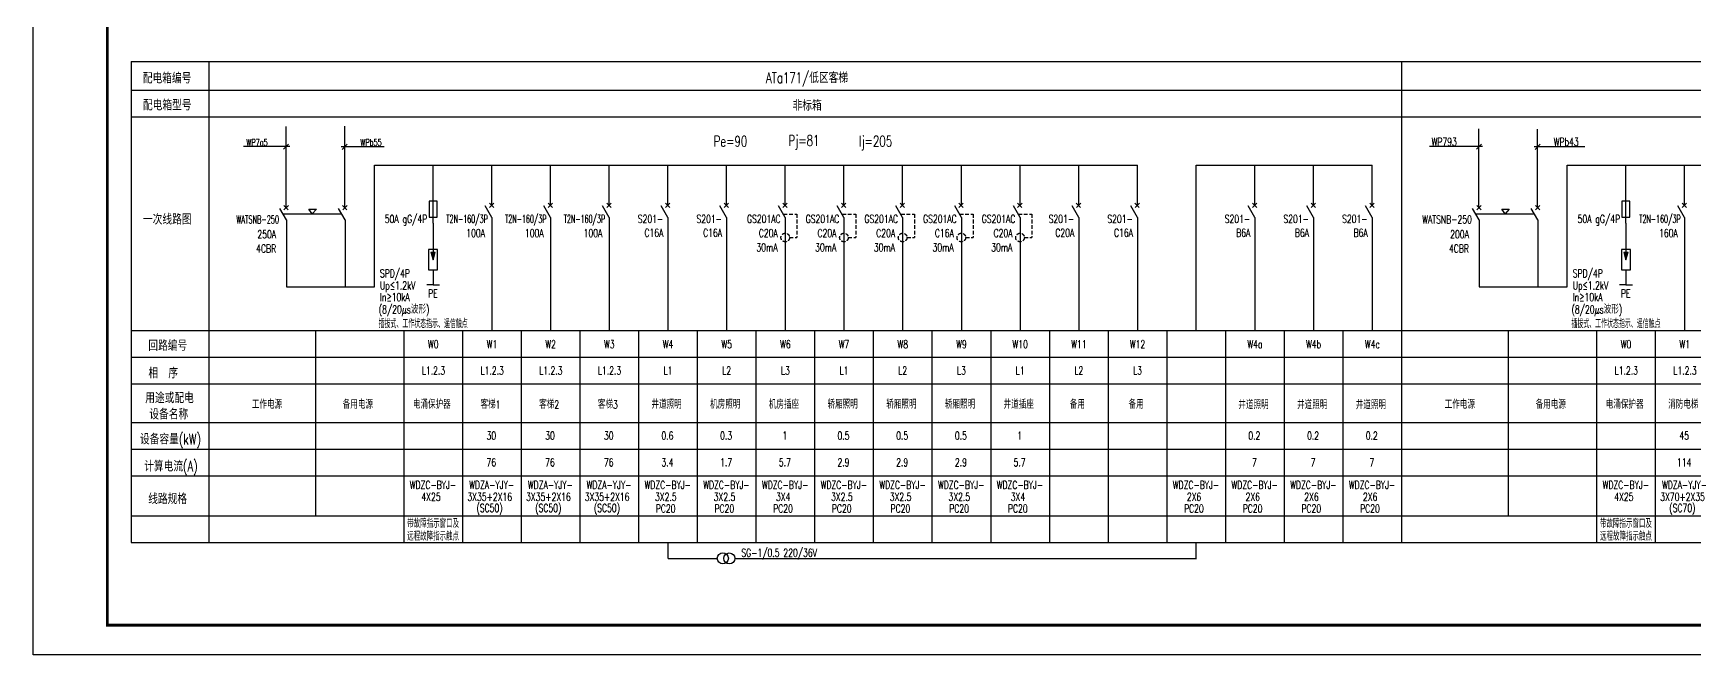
# Model space of a CAD drawing. Extents: x 1980812 to 2226895, y -554123 to 281606.
# Drawn here: x 2124323 to 2180374, y 222206 to 243156 of the extents above; entities that cross this region are included whole.
import ezdxf
from ezdxf.enums import TextEntityAlignment as Align

# ---------------------------------------------------------------- set-up
doc = ezdxf.new("R2010")
doc.units = 0
doc.header["$LTSCALE"] = 1000
doc.header["$MEASUREMENT"] = 0
doc.linetypes.add('DXXX', pattern=[4.5, 3, -1.5])
doc.linetypes.add('HIDDEN', pattern=[0.375, 0.25, -0.125])
for name, color, linetype in [('1', 1, 'Continuous'), ('2', 2, 'Continuous'), ('7', 7, 'Continuous'), ('DQ1', 1, 'Continuous'), ('DQ2', 2, 'Continuous'), ('DQ7', 7, 'Continuous'), ('TK', 1, 'Continuous')]:
    doc.layers.add(name, color=color, linetype=linetype)
doc.styles.add('D8', font='txtw.shx', dxfattribs={"width": 0.7, "bigfont": 'hztxtw.shx'})

# ---------------------------------------------------------------- blocks, each defined once
blk = doc.blocks.new('BLQ')
at = {"layer": '1'}
blk.add_hatch(color=256, dxfattribs=at).paths.add_polyline_path([(0.8, -1), (-0.8, -1), (0, -3.88)])
for p, q in [((-0.8, -1), (0.8, -1)), ((-0.8, -1), (0, -3.88)), ((0, -3.88), (0.8, -1))]:
    blk.add_line(p, q, dxfattribs=at)
blk.add_lwpolyline([(-1.67, -7.58), (1.67, -7.58), (1.67, 0), (-1.67, 0)], close=True, dxfattribs=at)
at = {"layer": '2'}
for p, q in [((0, -7.58), (0, -13.31)), ((0, -13.31), (-2.41, -13.31)), ((0, -13.31), (2.41, -13.31))]:
    blk.add_line(p, q, dxfattribs=at)
blk = doc.blocks.new('RD')
at = {"layer": '1', "color": 1}
blk.add_lwpolyline([(-150, 0), (-150, -600), (150, -600), (150, 0)], close=True, dxfattribs=at)
blk = doc.blocks.new('A$C017D60FC')
at = {"layer": '1'}
for centre in [(122, 265), (122, 122)]:
    blk.add_circle(centre, 122, dxfattribs=at)
blk = doc.blocks.new('tu kuang A1 A')
at = {"layer": 'TK'}
blk.add_lwpolyline([(0, 59400), (84100, 59400), (84100, 0), (0, 0)], close=True, dxfattribs=at)
at = {"layer": 'TK', "const_width": 100}
blk.add_lwpolyline([(83100, 1000), (83100, 58400), (2500, 58400), (2500, 1000)], close=True, dxfattribs=at)

msp = doc.modelspace()

# ---------------------------------------------------------------- linework, layer by layer
at = {"layer": '2'}
for p, q in [((2137812.5, 236756.4), (2137812.5, 238705.1)), ((2178052.4, 236756.4), (2178052.4, 238705.1)), ((2137812.5, 236756.4), (2137812.5, 235778.3)), ((2178052.4, 236756.4), (2178052.4, 235778.3))]:
    msp.add_line(p, q, dxfattribs=at)
at = {"layer": 'DQ1'}
for p, q in [((2127622.8, 242208.8), (2127622.8, 225991.9)), ((2127622.8, 242208.7), (2130242.7, 242208.7)), ((2130242.7, 242208.7), (2170482.5, 242208.7)), ((2170482.5, 242208.7), (2198842.4, 242208.7)), ((2132862.5, 236863.1), (2132637.5, 237252.8)), ((2132780.4, 237349.3), (2132926, 237201.5)), ((2132781.7, 237205.1), (2132929.5, 237350.6)), ((2134842.5, 236863.1), (2134617.5, 237252.8)), ((2134760.4, 237349.3), (2134906, 237201.5)), ((2134761.7, 237205.1), (2134909.5, 237350.6)), ((2139792.5, 236944), (2139567.5, 237333.7)), ((2139710.4, 237430.3), (2139856, 237282.5)), ((2139711.7, 237286), (2139859.5, 237431.5)), ((2141772.5, 236944), (2141547.5, 237333.7)), ((2141690.4, 237430.3), (2141836, 237282.5)), ((2141691.7, 237286), (2141839.5, 237431.5)), ((2143752.5, 236944), (2143527.5, 237333.7)), ((2143670.4, 237430.3), (2143816, 237282.5)), ((2143671.7, 237286), (2143819.5, 237431.5)), ((2145732.5, 236944), (2145507.5, 237333.7)), ((2145650.4, 237430.3), (2145796, 237282.5)), ((2145651.7, 237286), (2145799.5, 237431.5)), ((2147712.5, 236944), (2147487.5, 237333.7)), ((2147630.4, 237430.3), (2147776, 237282.5)), ((2147631.7, 237286), (2147779.5, 237431.5)), ((2149692.5, 236944), (2149467.5, 237333.7)), ((2149610.4, 237430.3), (2149756, 237282.5)), ((2149611.7, 237286), (2149759.5, 237431.5)), ((2151672.5, 236944), (2151447.5, 237333.7)), ((2151590.4, 237430.3), (2151736, 237282.5)), ((2151591.7, 237286), (2151739.5, 237431.5)), ((2153652.5, 236944), (2153427.5, 237333.7)), ((2153570.4, 237430.3), (2153716, 237282.5)), ((2153571.7, 237286), (2153719.5, 237431.5)), ((2155632.5, 236944), (2155407.5, 237333.7)), ((2155550.4, 237430.3), (2155696, 237282.5)), ((2155551.7, 237286), (2155699.5, 237431.5)), ((2157612.5, 236944), (2157387.5, 237333.7)), ((2157530.4, 237430.3), (2157676, 237282.5)), ((2157531.7, 237286), (2157679.5, 237431.5)), ((2159592.5, 236944), (2159367.5, 237333.7)), ((2159510.4, 237430.3), (2159656, 237282.5)), ((2159511.7, 237286), (2159659.5, 237431.5)), ((2161572.5, 236944), (2161347.5, 237333.7)), ((2161490.4, 237430.3), (2161636, 237282.5)), ((2161491.7, 237286), (2161639.5, 237431.5)), ((2165532.5, 236944), (2165307.5, 237333.7)), ((2165450.4, 237430.3), (2165596, 237282.5)), ((2165451.7, 237286), (2165599.5, 237431.5)), ((2167512.5, 236944), (2167287.5, 237333.7)), ((2167430.4, 237430.3), (2167576, 237282.5)), ((2167431.7, 237286), (2167579.5, 237431.5)), ((2169492.5, 236944), (2169267.5, 237333.7)), ((2169410.4, 237430.3), (2169556, 237282.5)), ((2169411.7, 237286), (2169559.5, 237431.5)), ((2173102.4, 236863.1), (2172877.4, 237252.8)), ((2173020.3, 237349.3), (2173165.8, 237201.5)), ((2173021.6, 237205.1), (2173169.4, 237350.6)), ((2175082.4, 236863.1), (2174857.4, 237252.8)), ((2175000.3, 237349.3), (2175145.8, 237201.5)), ((2175001.6, 237205.1), (2175149.4, 237350.6)), ((2180032.4, 236944), (2179807.4, 237333.7)), ((2179950.3, 237430.3), (2180095.8, 237282.5)), ((2179951.6, 237286), (2180099.4, 237431.5)), ((2127622.8, 225992), (2130242.7, 225992)), ((2130242.7, 225992), (2170482.5, 225992)), ((2170482.5, 225992), (2198842.4, 225992))]:
    msp.add_line(p, q, dxfattribs=at)
at = {"layer": 'DQ2'}
for p, q in [((2132853.2, 237275.5), (2132853.2, 240011)), ((2134833.2, 237275.5), (2134833.2, 240025.1)), ((2173093.1, 237275.5), (2173093.1, 239930.4)), ((2175073.1, 237275.5), (2175073.1, 239924.5)), ((2135832.5, 234612.5), (2135832.5, 238705.1)), ((2135832.5, 238705.1), (2161572.5, 238705.1)), ((2139792.5, 237356.4), (2139792.5, 238705.1)), ((2141772.5, 237356.4), (2141772.5, 238705.1)), ((2143752.5, 237356.4), (2143752.5, 238705.1)), ((2145732.5, 237356.4), (2145732.5, 238705.1)), ((2147712.5, 237356.4), (2147712.5, 238705.1)), ((2149692.5, 237356.4), (2149692.5, 238705.1)), ((2151672.5, 237356.4), (2151672.5, 238705.1)), ((2153652.5, 237356.4), (2153652.5, 238705.1)), ((2155632.5, 237356.4), (2155632.5, 238705.1)), ((2157612.5, 237356.4), (2157612.5, 238705.1)), ((2159592.5, 237356.4), (2159592.5, 238705.1)), ((2161572.5, 237356.4), (2161572.5, 238705.1)), ((2163552.5, 233134.1), (2163552.5, 238705.1)), ((2163552.5, 238705.1), (2169492.5, 238705.1)), ((2165532.5, 237356.4), (2165532.5, 238705.1)), ((2167512.5, 237356.4), (2167512.5, 238705.1)), ((2169492.5, 237356.4), (2169492.5, 238705.1)), ((2176072.4, 238705.1), (2191912.4, 238705.1)), ((2176072.4, 234612.5), (2176072.4, 238705.1)), ((2180032.4, 237356.4), (2180032.4, 238705.1)), ((2132862.5, 236863.1), (2132862.5, 234612.5)), ((2134842.5, 236863.1), (2134842.5, 234612.5)), ((2139792.5, 236944), (2139792.5, 233134.1)), ((2141772.5, 236944), (2141772.5, 233134.1)), ((2143752.5, 236944), (2143752.5, 233134.1)), ((2145732.5, 236944), (2145732.5, 233134.1)), ((2147712.5, 236944), (2147712.5, 233134.1)), ((2149692.5, 236944), (2149692.5, 233134.1)), ((2151672.5, 236944), (2151672.5, 233134.1)), ((2153652.5, 236944), (2153652.5, 233134.1)), ((2155632.5, 236944), (2155632.5, 233134.1)), ((2157612.5, 236944), (2157612.5, 233134.1)), ((2159592.5, 236944), (2159592.5, 233134.1)), ((2161572.5, 236944), (2161572.5, 233134.1)), ((2165532.5, 236944), (2165532.5, 233134.1)), ((2167512.5, 236944), (2167512.5, 233134.1)), ((2169492.5, 236944), (2169492.5, 233134.1)), ((2173102.4, 236863.1), (2173102.4, 234612.5)), ((2175082.4, 236863.1), (2175082.4, 234612.5)), ((2180032.4, 236944), (2180032.4, 233134.1)), ((2132862.5, 234612.5), (2135832.5, 234612.5)), ((2173102.4, 234612.5), (2176072.4, 234612.5)), ((2145732.5, 225992), (2145732.5, 225452)), ((2163552.5, 225452), (2163552.5, 225992)), ((2145743.2, 225452), (2147400.5, 225452)), ((2147989.7, 225452), (2163563.2, 225452))]:
    msp.add_line(p, q, dxfattribs=at)
at = {"layer": 'DQ7'}
for p, q in [((2130242.7, 242208.7), (2130242.7, 225992)), ((2170482.5, 242208.7), (2170482.5, 225992)), ((2127622.8, 241234.1), (2130242.7, 241234.1)), ((2130242.7, 241234.1), (2170482.5, 241234.1)), ((2170482.5, 241234.1), (2198842.4, 241234.1)), ((2127622.8, 240334.1), (2130242.7, 240334.1)), ((2130242.7, 240334.1), (2170482.5, 240334.1)), ((2170482.5, 240334.1), (2198842.4, 240334.1)), ((2132976.4, 239333.4), (2131417.6, 239333.4)), ((2136161, 239327.6), (2134713.5, 239327.6)), ((2173216.3, 239333.2), (2171425.5, 239333.2)), ((2176662.7, 239327.4), (2174953.3, 239327.4)), ((2173865.4, 237229.6), (2174114.9, 237229.6)), ((2173976.3, 237064.3), (2173865.4, 237229.6)), ((2174114.9, 237229.6), (2173976.3, 237064.3)), ((2172986.2, 237064.3), (2174966.3, 237064.3)), ((2127622.8, 233134.1), (2130242.7, 233134.1)), ((2130242.7, 233134.1), (2170482.5, 233134.1)), ((2133844.8, 233134.1), (2133844.8, 226886.2)), ((2136822.5, 233134.1), (2136822.5, 225992)), ((2138802.5, 233134.1), (2138802.5, 225992)), ((2140782.5, 233134.1), (2140782.5, 225992)), ((2142762.5, 233134.1), (2142762.5, 225992)), ((2144742.5, 233134.1), (2144742.5, 225992)), ((2146722.5, 233134.1), (2146722.5, 225992)), ((2148702.5, 233134.1), (2148702.5, 225992)), ((2150682.5, 233134.1), (2150682.5, 225992)), ((2152662.5, 233134.1), (2152662.5, 225992)), ((2154642.5, 233134.1), (2154642.5, 225992)), ((2156622.5, 233134.1), (2156622.5, 225992)), ((2158602.5, 233134.1), (2158602.5, 225992)), ((2160582.5, 233134.1), (2160582.5, 225992)), ((2162562.5, 233134.1), (2162562.5, 225992)), ((2164542.5, 233134.1), (2164542.5, 225992)), ((2166522.5, 233134.1), (2166522.5, 225992)), ((2168502.5, 233134.1), (2168502.5, 225992)), ((2170482.5, 233134.1), (2198842.4, 233134.1)), ((2174084.7, 233134.1), (2174084.7, 226886.2)), ((2177062.4, 233134.1), (2177062.4, 225992)), ((2179042.4, 233134.1), (2179042.4, 225992)), ((2127622.8, 232234.1), (2130242.7, 232234.1)), ((2130242.7, 232234.1), (2170482.5, 232234.1)), ((2170482.5, 232234.1), (2198842.4, 232234.1)), ((2127622.8, 231334.1), (2130242.7, 231334.1)), ((2130242.7, 231334.1), (2170482.5, 231334.1)), ((2170482.5, 231334.1), (2198842.4, 231334.1)), ((2127622.8, 230036.2), (2130242.7, 230036.2)), ((2130242.7, 230036.2), (2170482.5, 230036.2)), ((2170482.5, 230036.2), (2198842.4, 230036.2)), ((2127622.8, 229136.2), (2130242.7, 229136.2)), ((2130242.7, 229136.2), (2170482.5, 229136.2)), ((2170482.5, 229136.2), (2198842.4, 229136.2)), ((2127622.8, 228236.2), (2130242.7, 228236.2)), ((2130242.7, 228236.2), (2170482.5, 228236.2)), ((2170482.5, 228236.2), (2198842.4, 228236.2)), ((2127622.8, 226886.2), (2130242.7, 226886.2)), ((2130242.7, 226886.2), (2170482.5, 226886.2)), ((2170482.5, 226886.2), (2198842.4, 226886.2))]:
    msp.add_line(p, q, dxfattribs=at)
at = {"layer": 'DQ7', "color": 7}
for p, q in [((2132768, 239247.9), (2132939, 239418.9)), ((2134748, 239242.1), (2134919, 239413.1)), ((2173007.9, 239247.7), (2173178.9, 239418.7)), ((2174987.9, 239241.9), (2175158.9, 239412.9)), ((2133625.5, 237229.6), (2133875, 237229.6)), ((2133736.4, 237064.3), (2133625.5, 237229.6)), ((2133875, 237229.6), (2133736.4, 237064.3))]:
    msp.add_line(p, q, dxfattribs=at)
at = {"layer": 'DQ7', "color": 7, "linetype": 'DXXX'}
msp.add_line((2132746.4, 237064.3), (2134726.4, 237064.3), dxfattribs=at)
at = {"layer": 'DQ7', "linetype": 'HIDDEN', "ltscale": 0.5}
for p, q in [((2149637.2, 237060.4), (2150088.3, 237060.4)), ((2150088.3, 237060.4), (2150088.3, 236270.9)), ((2151617.2, 237060.4), (2152068.3, 237060.4)), ((2152068.3, 237060.4), (2152068.3, 236270.9)), ((2153597.2, 237060.4), (2154048.3, 237060.4)), ((2154048.3, 237060.4), (2154048.3, 236270.9)), ((2155577.2, 237060.4), (2156028.3, 237060.4)), ((2156028.3, 237060.4), (2156028.3, 236270.9)), ((2157557.2, 237060.4), (2158008.3, 237060.4)), ((2158008.3, 237060.4), (2158008.3, 236270.9)), ((2149838.3, 236270.9), (2150088.3, 236270.9)), ((2151818.3, 236270.9), (2152068.3, 236270.9)), ((2153798.3, 236270.9), (2154048.3, 236270.9)), ((2155778.3, 236270.9), (2156028.3, 236270.9)), ((2157758.3, 236270.9), (2158008.3, 236270.9))]:
    msp.add_line(p, q, dxfattribs=at)
for centre in [(2149692.5, 236270.9), (2151672.5, 236270.9), (2153652.5, 236270.9), (2155632.5, 236270.9), (2157612.5, 236270.9)]:
    msp.add_circle(centre, 145.8, dxfattribs=at)

# ---------------------------------------------------------------- block references
at = {"layer": '1', "xscale": 89.99999999999999, "yscale": 89.99999999999999, "zscale": 89.99999999999999}
for p in [(2137812.5, 235868.3), (2178052.4, 235868.3)]:
    msp.add_blockref('BLQ', p, dxfattribs=at)
at = {"layer": '7', "xscale": 0.9, "yscale": 0.9, "zscale": 0.9}
for p in [(2137812.5, 237491.3), (2178052.4, 237491.3)]:
    msp.add_blockref('RD', p, dxfattribs=at)
at = {"layer": 'DQ1', "xscale": 1.524705882178668, "yscale": 1.524705882178668, "zscale": 1.524705882178668, "rotation": 268.1863266933311}
msp.add_blockref('A$C017D60FC', (2147406.5, 225650.2), dxfattribs=at)
at = {"layer": 'DQ2'}
msp.add_blockref('tu kuang A1 A', (2124322.8, 222205.6), dxfattribs=at)

# ---------------------------------------------------------------- texts
at = {"layer": '7', "style": 'D8'}
for s, width, p in [('WP793', 0.7, (2171496.5, 239361.5)), ('WPb43', 0.7, (2175616.5, 239361.5)), ('SPD/4P', 0.7, (2136018.9, 234927.5)), ('SPD/4P', 0.7, (2176258.8, 234927.5)), ('Up\\M+5A1DC1.2kV', 0.7, (2136018.9, 234521)), ('In\\M+5A1DD10kA', 0.7, (2136018.9, 234127)), ('PE', 0.7, (2137645, 234249.7)), ('Up\\M+5A1DC1.2kV', 0.7, (2176258.8, 234521)), ('In\\M+5A1DD10kA', 0.7, (2176258.8, 234127)), ('PE', 0.7, (2177884.8, 234249.7)), ('(8/20\\M+5A6CCs\\M+5B2A8\\M+5D0CE)', 0.7, (2135977.6, 233710.8)), ('(8/20\\M+5A6CCs\\M+5B2A8\\M+5D0CE)', 0.7, (2176217.4, 233710.8)), ('\\M+5B2E5\\M+5B0CE\\M+5CABD\\M+5A1A2\\M+5B9A4\\M+5D7F7\\M+5D7B4\\M+5CCAC\\M+5D6B8\\M+5CABE\\M+5A1A2\\M+5D2A3\\M+5D0C5\\M+5B4A5\\M+5B5E3', 0.55, (2135972.8, 233219.5)), ('\\M+5B2E5\\M+5B0CE\\M+5CABD\\M+5A1A2\\M+5B9A4\\M+5D7F7\\M+5D7B4\\M+5CCAC\\M+5D6B8\\M+5CABE\\M+5A1A2\\M+5D2A3\\M+5D0C5\\M+5B4A5\\M+5B5E3', 0.55, (2176212.7, 233219.5))]:
    msp.add_text(s, height=270, dxfattribs=dict(at, width=width)).set_placement(p)
for s, width, p in [('50A gG/4P', 0.7, (2137615.3, 236760.8)), ('T2N-160/3P', 0.5, (2139657.7, 236762.1)), ('100A', 0.7, (2139562.6, 236284.3)), ('T2N-160/3P', 0.5, (2141637.7, 236762.1)), ('100A', 0.7, (2141542.6, 236284.3)), ('T2N-160/3P', 0.5, (2143617.7, 236762.1)), ('100A', 0.7, (2143522.6, 236284.3)), ('50A gG/4P', 0.7, (2177855.2, 236760.8)), ('T2N-160/3P', 0.5, (2179897.6, 236762.1)), ('160A', 0.7, (2179802.5, 236284.3)), ('30mA', 0.7, (2149433.2, 235800.2)), ('30mA', 0.7, (2151413.2, 235800.2)), ('30mA', 0.7, (2153393.2, 235800.2)), ('30mA', 0.7, (2155373.2, 235800.2)), ('30mA', 0.7, (2157353.2, 235800.2))]:
    msp.add_text(s, height=270, dxfattribs=dict(at, width=width)).set_placement(p, align=Align.RIGHT)
at = {"layer": 'DQ7', "style": 'D8'}
for s, height, width, p in [('\\M+5C5E4\\M+5B5E7\\M+5CFE4\\M+5B1E0\\M+5BAC5', 360, 0.7, (2128019.7, 241465)), ('\\M+5C5E4\\M+5B5E7\\M+5CFE4\\M+5D0CD\\M+5BAC5', 360, 0.7, (2128024.2, 240555.2)), ('WP7a5', 229.5, 0.6, (2131516.8, 239361.7)), ('WPb55', 229.5, 0.6, (2135362.5, 239361.7)), ('Pe=90', 360, 0.7, (2147276.7, 239335.3)), ('Pj=81', 360, 0.7, (2149799, 239359.1)), ('Ij=205', 360, 0.7, (2152175, 239335.3)), ('\\M+5D2BB\\M+5B4CE\\M+5CFDF\\M+5C2B7\\M+5CDBC', 360, 0.7, (2128024.2, 236704.9)), ('\\M+5BBD8\\M+5C2B7\\M+5B1E0\\M+5BAC5', 360, 0.7, (2128205.8, 232450)), ('\\M+5CFE0  \\M+5D0F2', 360, 0.7, (2128208.2, 231524.4)), ('\\M+5D3C3\\M+5CDBE\\M+5BBF2\\M+5C5E4\\M+5B5E7', 360, 0.7, (2128102.2, 230686.1)), ('\\M+5C9E8\\M+5B1B8\\M+5C3FB\\M+5B3C6', 360, 0.7, (2128240.3, 230135.6)), ('\\M+5C9E8\\M+5B1B8\\M+5C8DD\\M+5C1BF(kW)', 360, 0.7, (2127925.4, 229293.8)), ('\\M+5BCC6\\M+5CBE3\\M+5B5E7\\M+5C1F7(A)', 360, 0.7, (2128066.3, 228382.6)), ('\\M+5CFDF\\M+5C2B7\\M+5B9E6\\M+5B8F1', 360, 0.7, (2128202.4, 227282.8)), ('SG-1/0.5 220/36V', 270, 0.7, (2148210.9, 225508.1))]:
    msp.add_text(s, height=height, dxfattribs=dict(at, width=width)).set_placement(p)
at = {"layer": 'DQ7', "style": 'D8', "width": 0.7}
for s, p in [('ATa171/\\M+5B5CD\\M+5C7F8\\M+5BFCD\\M+5CCDD', (2150426.4, 241657.5)), ('\\M+5B7C7\\M+5B1EA\\M+5CFE4', (2150431.1, 240724.2))]:
    msp.add_text(s, height=360, dxfattribs=at).set_placement(p, align=Align.MIDDLE_CENTER)
at = {"layer": 'DQ7', "style": 'D8'}
for s, height, width, p in [('WATSNB-250', 270, 0.6, (2132616, 236745.8)), ('S201-', 270.01, 0.7, (2145575.4, 236762.1)), ('C16A', 270, 0.7, (2145582.7, 236295.5)), ('S201-', 270.01, 0.7, (2147555.4, 236762.1)), ('C16A', 270, 0.7, (2147562.7, 236295.5)), ('GS201AC', 270, 0.7, (2149535.4, 236762.1)), ('C20A', 270, 0.7, (2149440.2, 236284.3)), ('GS201AC', 270, 0.7, (2151515.4, 236762.1)), ('C20A', 270, 0.7, (2151420.2, 236284.3)), ('GS201AC', 270, 0.7, (2153495.4, 236762.1)), ('C20A', 270, 0.7, (2153400.2, 236284.3)), ('GS201AC', 270, 0.7, (2155475.4, 236762.1)), ('C16A', 270, 0.7, (2155380.2, 236284.3)), ('GS201AC', 270, 0.7, (2157455.4, 236762.1)), ('C20A', 270, 0.7, (2157360.2, 236284.3)), ('S201-', 270.01, 0.7, (2159435.4, 236762.1)), ('C20A', 270, 0.7, (2159442.7, 236295.5)), ('S201-', 270.01, 0.7, (2161415.4, 236762.1)), ('C16A', 270, 0.7, (2161422.7, 236295.5)), ('S201-', 270.01, 0.7, (2165375.4, 236762.1)), ('B6A', 270, 0.7, (2165382.7, 236295.5)), ('S201-', 270.01, 0.7, (2167355.4, 236762.1)), ('B6A', 270, 0.7, (2167362.7, 236295.5)), ('S201-', 270.01, 0.7, (2169335.4, 236762.1)), ('B6A', 270, 0.7, (2169342.7, 236295.5)), ('WATSNB-250', 270.01, 0.7, (2172855.9, 236745.8)), ('4CBR', 270, 0.7, (2132515.9, 235761.4)), ('250A', 270, 0.7, (2132515.9, 236242.9)), ('4CBR', 270.01, 0.7, (2172755.7, 235761.4)), ('200A', 270.01, 0.7, (2172755.7, 236242.9))]:
    msp.add_text(s, height=height, dxfattribs=dict(at, width=width)).set_placement(p, align=Align.RIGHT)
for s, width, p in [('W0', 0.7, (2137817.3, 232672.6)), ('W1', 0.7, (2139797.3, 232672.6)), ('W2', 0.7, (2141777.3, 232672.6)), ('W3', 0.7, (2143757.3, 232672.6)), ('W4', 0.7, (2145737.3, 232672.6)), ('W5', 0.7, (2147717.3, 232672.6)), ('W6', 0.7, (2149697.3, 232672.6)), ('W7', 0.7, (2151677.3, 232672.6)), ('W8', 0.7, (2153657.3, 232672.6)), ('W9', 0.7, (2155637.3, 232672.6)), ('W10', 0.7, (2157617.3, 232672.6)), ('W11', 0.7, (2159597.3, 232672.6)), ('W12', 0.7, (2161577.3, 232672.6)), ('W4a', 0.7, (2165537.3, 232672.6)), ('W4b', 0.7, (2167517.3, 232672.6)), ('W4c', 0.7, (2169497.3, 232672.6)), ('W0', 0.7, (2178057.2, 232672.6)), ('W1', 0.7, (2180037.2, 232672.6)), ('L1.2.3', 0.7, (2137825, 231784.4)), ('L1.2.3', 0.7, (2139805, 231784.4)), ('L1.2.3', 0.7, (2141785, 231784.4)), ('L1.2.3', 0.7, (2143765, 231784.4)), ('L1', 0.7, (2145735.7, 231784.4)), ('L2', 0.7, (2147715.7, 231784.4)), ('L3', 0.7, (2149695.7, 231784.4)), ('L1', 0.7, (2151675.7, 231784.4)), ('L2', 0.7, (2153655.7, 231784.4)), ('L3', 0.7, (2155635.7, 231784.4)), ('L1', 0.7, (2157615.7, 231784.4)), ('L2', 0.7, (2159595.7, 231784.4)), ('L3', 0.7, (2161575.7, 231784.4)), ('L1.2.3', 0.7, (2178064.8, 231784.4)), ('L1.2.3', 0.7, (2180044.8, 231784.4)), ('\\M+5B9A4\\M+5D7F7\\M+5B5E7\\M+5D4B4', 0.7, (2132209.1, 230670.9)), ('\\M+5B1B8\\M+5D3C3\\M+5B5E7\\M+5D4B4', 0.7, (2135274.9, 230670.9)), ('\\M+5B5E7\\M+5D3BF\\M+5B1A3\\M+5BBA4\\M+5C6F7', 0.7, (2137768.4, 230673.6)), ('\\M+5BFCD\\M+5CCDD1', 0.7, (2139748.4, 230673.6)), ('\\M+5BFCD\\M+5CCDD2', 0.7, (2141728.4, 230673.6)), ('\\M+5BFCD\\M+5CCDD3', 0.7, (2143708.4, 230673.6)), ('\\M+5BEAE\\M+5B5C0\\M+5D5D5\\M+5C3F7', 0.7, (2145688.4, 230673.6)), ('\\M+5BBFA\\M+5B7BF\\M+5D5D5\\M+5C3F7', 0.7, (2147668.4, 230673.6)), ('\\M+5BBFA\\M+5B7BF\\M+5B2E5\\M+5D7F9', 0.7, (2149648.4, 230673.6)), ('\\M+5BDCE\\M+5CFE1\\M+5D5D5\\M+5C3F7', 0.7, (2151628.4, 230673.6)), ('\\M+5BDCE\\M+5CFE1\\M+5D5D5\\M+5C3F7', 0.7, (2153608.4, 230673.6)), ('\\M+5BDCE\\M+5CFE1\\M+5D5D5\\M+5C3F7', 0.7, (2155588.4, 230673.6)), ('\\M+5BEAE\\M+5B5C0\\M+5B2E5\\M+5D7F9', 0.7, (2157568.4, 230673.6)), ('\\M+5B1B8\\M+5D3C3', 0.7, (2159548.4, 230673.6)), ('\\M+5B1B8\\M+5D3C3', 0.7, (2161528.4, 230673.6)), ('\\M+5BEAE\\M+5B5C0\\M+5D5D5\\M+5C3F7', 0.7, (2165488.4, 230658)), ('\\M+5BEAE\\M+5B5C0\\M+5D5D5\\M+5C3F7', 0.7, (2167468.4, 230658)), ('\\M+5BEAE\\M+5B5C0\\M+5D5D5\\M+5C3F7', 0.7, (2169448.4, 230658)), ('\\M+5B9A4\\M+5D7F7\\M+5B5E7\\M+5D4B4', 0.7, (2172448.9, 230670.9)), ('\\M+5B1B8\\M+5D3C3\\M+5B5E7\\M+5D4B4', 0.7, (2175514.7, 230670.9)), ('\\M+5B5E7\\M+5D3BF\\M+5B1A3\\M+5BBA4\\M+5C6F7', 0.7, (2178008.3, 230673.6)), ('\\M+5CFFB\\M+5B7C0\\M+5B5E7\\M+5CCDD', 0.7, (2179988.3, 230673.6)), ('30', 0.7, (2139777, 229591.1)), ('30', 0.7, (2141757, 229591.1)), ('30', 0.7, (2143737, 229591.1)), ('0.6', 0.7, (2145717, 229591.1)), ('0.3', 0.7, (2147697, 229591.1)), ('1', 0.7, (2149677, 229591.1)), ('0.5', 0.7, (2151657, 229591.1)), ('0.5', 0.7, (2153637, 229591.1)), ('0.5', 0.7, (2155617, 229591.1)), ('1', 0.7, (2157597, 229591.1)), ('0.2', 0.7, (2165517, 229591.1)), ('0.2', 0.7, (2167497, 229591.1)), ('0.2', 0.7, (2169477, 229591.1)), ('45', 0.7, (2180016.8, 229591.1)), ('76', 0.7, (2139777, 228691.1)), ('76', 0.7, (2141757, 228691.1)), ('76', 0.7, (2143737, 228691.1)), ('3.4', 0.7, (2145717, 228691.1)), ('1.7', 0.7, (2147697, 228691.1)), ('5.7', 0.7, (2149677, 228691.1)), ('2.9', 0.7, (2151657, 228691.1)), ('2.9', 0.7, (2153637, 228691.1)), ('2.9', 0.7, (2155617, 228691.1)), ('5.7', 0.7, (2157597, 228691.1)), ('7', 0.7, (2165517, 228691.1)), ('7', 0.7, (2167497, 228691.1)), ('7', 0.7, (2169477, 228691.1)), ('114', 0.7, (2180016.8, 228691.1)), ('WDZC-BYJ-', 0.7, (2137808.2, 227928.2)), ('4X25', 0.7, (2137743, 227529.5)), ('3X35+2X16', 0.7, (2139723, 227529.5)), ('WDZA-YJY-', 0.7, (2139788.2, 227928.2)), ('3X35+2X16', 0.7, (2141703, 227529.5)), ('WDZA-YJY-', 0.7, (2141768.2, 227928.2)), ('3X35+2X16', 0.7, (2143683, 227529.5)), ('WDZA-YJY-', 0.7, (2143748.2, 227928.2)), ('WDZC-BYJ-', 0.7, (2145728.2, 227928.2)), ('3X2.5', 0.7, (2145663, 227529.5)), ('WDZC-BYJ-', 0.7, (2147708.2, 227928.2)), ('3X2.5', 0.7, (2147643, 227529.5)), ('WDZC-BYJ-', 0.7, (2149688.2, 227928.2)), ('3X4', 0.7, (2149623, 227529.5)), ('WDZC-BYJ-', 0.7, (2151668.2, 227928.2)), ('3X2.5', 0.7, (2151603, 227529.5)), ('WDZC-BYJ-', 0.7, (2153648.2, 227928.2)), ('3X2.5', 0.7, (2153583, 227529.5)), ('WDZC-BYJ-', 0.7, (2155628.2, 227928.2)), ('3X2.5', 0.7, (2155563, 227529.5)), ('WDZC-BYJ-', 0.7, (2157608.2, 227928.2)), ('3X4', 0.7, (2157543, 227529.5)), ('WDZC-BYJ-', 0.7, (2163548.2, 227928.2)), ('2X6', 0.7, (2163483, 227529.5)), ('WDZC-BYJ-', 0.7, (2165528.2, 227928.2)), ('2X6', 0.7, (2165463, 227529.5)), ('WDZC-BYJ-', 0.7, (2167508.2, 227928.2)), ('2X6', 0.7, (2167443, 227529.5)), ('WDZC-BYJ-', 0.7, (2169488.2, 227928.2)), ('2X6', 0.7, (2169423, 227529.5)), ('WDZC-BYJ-', 0.7, (2178048.1, 227928.2)), ('4X25', 0.7, (2177982.9, 227529.5)), ('3X70+2X35', 0.7, (2179962.9, 227529.5)), ('WDZA-YJY-', 0.7, (2180028.1, 227928.2)), ('(SC50)', 0.7, (2139717.4, 227133)), ('(SC50)', 0.7, (2141697.4, 227133)), ('(SC50)', 0.7, (2143677.4, 227133)), ('PC20', 0.7, (2145657.4, 227133)), ('PC20', 0.7, (2147637.4, 227133)), ('PC20', 0.7, (2149617.4, 227133)), ('PC20', 0.7, (2151597.4, 227133)), ('PC20', 0.7, (2153577.4, 227133)), ('PC20', 0.7, (2155557.4, 227133)), ('PC20', 0.7, (2157537.4, 227133)), ('PC20', 0.7, (2163477.4, 227133)), ('PC20', 0.7, (2165457.4, 227133)), ('PC20', 0.7, (2167437.4, 227133)), ('PC20', 0.7, (2169417.4, 227133)), ('(SC70)', 0.7, (2179957.3, 227133)), ('\\M+5B4F8\\M+5B9CA\\M+5D5CF\\M+5D6B8\\M+5CABE\\M+5B4B0\\M+5BFDA\\M+5BCB0', 0.6, (2137813.8, 226656.8)), ('\\M+5B4F8\\M+5B9CA\\M+5D5CF\\M+5D6B8\\M+5CABE\\M+5B4B0\\M+5BFDA\\M+5BCB0', 0.6, (2178053.7, 226656.8)), ('\\M+5D4B6\\M+5B3CC\\M+5B9CA\\M+5D5CF\\M+5D6B8\\M+5CABE\\M+5B4A5\\M+5B5E3', 0.6, (2137813.8, 226226)), ('\\M+5D4B6\\M+5B3CC\\M+5B9CA\\M+5D5CF\\M+5D6B8\\M+5CABE\\M+5B4A5\\M+5B5E3', 0.6, (2178053.7, 226226))]:
    msp.add_text(s, height=270, dxfattribs=dict(at, width=width)).set_placement(p, align=Align.MIDDLE)

doc.saveas('drawing.dxf')
